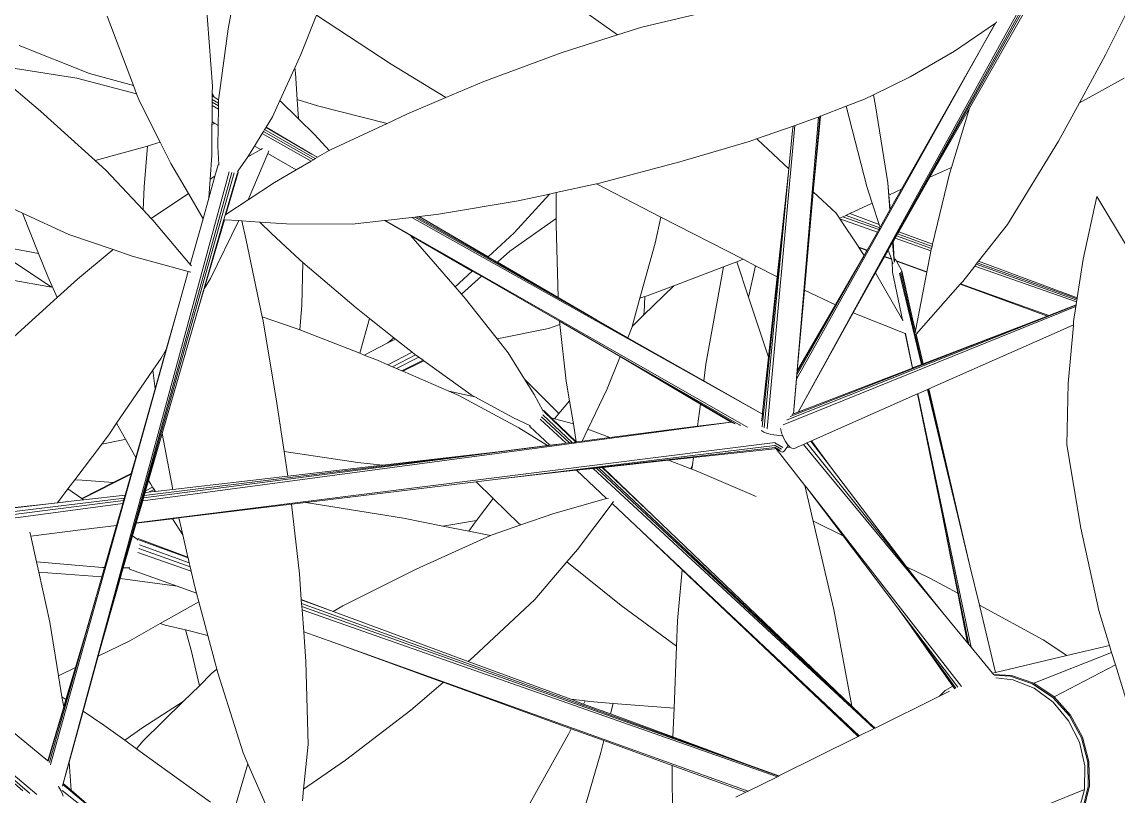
# Model space of a CAD drawing. Header units: millimetres. Extents: x 8 to 218431, y 13 to 56484.
# Drawn here: x 41742.3 to 41910.1, y 12007.1 to 12125.5 of the extents above; entities that cross this region are included whole.
import ezdxf

# ---------------------------------------------------------------- set-up
doc = ezdxf.new("R2010")
doc.units = ezdxf.units.MM
doc.header["$MEASUREMENT"] = 0
doc.layers.add('Edges', color=7, linetype='Continuous', lineweight=18)

# ---------------------------------------------------------------- blocks, each defined once
blk = doc.blocks.new('BAMBOOPLAN')
at = {"layer": 'Edges'}
for p, q in [((4.8488, 4.8292), (5.0776, 6.1604)), ((4.9022, 5.1313), (5.0835, 6.1595)), ((4.9198, 5.2282), (5.0888, 6.159)), ((5.258, 6.0028), (5.23, 5.7868)), ((5.0369, 5.8469), (4.9863, 5.5796)), ((5.23, 5.7868), (5.21, 5.6692)), ((4.9799, 5.7743), (4.8221, 4.8958)), ((4.9794, 5.7737), (4.904, 5.3635)), ((4.9794, 5.7737), (4.9149, 5.6863)), ((4.9799, 5.7743), (4.9794, 5.7737)), ((4.9819, 5.777), (4.9799, 5.7743)), ((4.9819, 5.777), (4.9804, 5.7768)), ((5.2848, 5.7516), (5.21, 5.6692)), ((4.9149, 5.6863), (4.8418, 5.6016)), ((5.21, 5.6692), (5.1941, 5.5751)), ((4.8418, 5.6016), (4.7787, 5.5389)), ((4.3555, 5.5788), (4.2512, 5.5133)), ((4.9863, 5.5796), (4.954, 5.4089)), ((4.9863, 5.5796), (4.9913, 5.4441)), ((5.1941, 5.5751), (5.1478, 5.3662)), ((4.0803, 5.5172), (4.2065, 5.4801)), ((4.7628, 5.5232), (4.7301, 5.4953)), ((4.7787, 5.5389), (4.7628, 5.5232)), ((4.7787, 5.5389), (4.7906, 5.5169)), ((4.7906, 5.5169), (4.8708, 5.3667)), ((4.2512, 5.5133), (4.2065, 5.4801)), ((4.7301, 5.4953), (4.6841, 5.4562)), ((4.8304, 5.3442), (4.7301, 5.4953)), ((4.2065, 5.4801), (4.1045, 5.4041)), ((5.3129, 5.4878), (5.3295, 5.3485)), ((5.3129, 5.4878), (5.4128, 5.4047)), ((4.6782, 5.4513), (4.6378, 5.4192)), ((4.6808, 5.4534), (4.6782, 5.4513)), ((4.6831, 5.4554), (4.6808, 5.4534)), ((4.8404, 4.8221), (4.6808, 5.4534)), ((4.6839, 5.456), (4.6831, 5.4554)), ((4.7273, 5.2777), (4.6831, 5.4554)), ((4.6841, 5.4562), (4.6839, 5.456)), ((4.6929, 5.4191), (4.6839, 5.456)), ((4.6841, 5.4562), (4.6929, 5.4191)), ((4.9913, 5.4441), (4.9763, 5.4292)), ((4.9913, 5.4441), (4.9919, 5.4297)), ((4.9763, 5.4292), (4.954, 5.4089)), ((4.9919, 5.4297), (5.0073, 5.272)), ((4.1045, 5.4041), (3.9631, 5.2881)), ((4.6345, 5.4166), (4.5683, 5.3641)), ((4.6378, 5.4192), (4.6345, 5.4166)), ((4.6345, 5.4166), (4.6368, 5.4069)), ((4.6368, 5.4069), (4.7898, 4.7727)), ((4.6559, 5.3252), (4.6368, 5.4069)), ((4.6378, 5.4192), (4.7965, 4.7725)), ((4.723, 5.2953), (4.6929, 5.4191)), ((4.954, 5.4089), (4.9284, 5.2737)), ((3.3733, 5.3735), (3.397, 5.2145)), ((4.5545, 5.3533), (4.4257, 5.262)), ((4.5683, 5.3641), (4.5545, 5.3533)), ((4.5683, 5.3641), (4.5703, 5.3634)), ((4.5703, 5.3634), (4.6559, 5.3252)), ((4.8708, 5.3667), (4.8946, 5.3126)), ((4.8708, 5.3667), (4.8819, 5.3425)), ((4.8939, 5.3544), (4.8819, 5.3425)), ((4.904, 5.3635), (4.8939, 5.3544)), ((4.904, 5.3635), (4.8949, 5.314)), ((5.1478, 5.3662), (5.1145, 5.2697)), ((5.3295, 5.3485), (5.3447, 5.2648)), ((4.6684, 5.2718), (4.6559, 5.3252)), ((4.8304, 5.3442), (4.8531, 5.3141)), ((4.8819, 5.3425), (4.8949, 5.314)), ((3.5702, 5.3058), (3.5656, 5.2132)), ((3.5702, 5.3058), (3.7589, 5.2577)), ((4.8531, 5.3141), (4.8144, 5.2761)), ((4.8531, 5.3141), (4.8829, 5.2746)), ((4.8946, 5.3126), (4.8867, 5.2695)), ((4.8949, 5.314), (4.8946, 5.3126)), ((3.9631, 5.2881), (3.8963, 5.2278)), ((4.723, 5.2953), (4.7854, 5.2675)), ((4.7273, 5.2777), (4.723, 5.2953)), ((4.775, 5.0854), (4.7273, 5.2777)), ((4.8144, 5.2761), (4.8097, 5.2715)), ((4.8144, 5.2761), (4.8829, 5.2746)), ((3.3272, 5.2658), (3.4053, 5.0843)), ((3.7589, 5.2577), (3.8963, 5.2278)), ((4.4257, 5.262), (4.2749, 5.1603)), ((4.7092, 5.0938), (4.6684, 5.2718)), ((4.785, 4.7734), (4.6684, 5.2718)), ((4.7854, 5.2675), (4.7962, 5.2592)), ((4.8022, 5.2647), (4.7962, 5.2592)), ((4.7962, 5.2592), (4.7975, 5.2582)), ((4.8845, 5.2578), (4.7975, 5.2582)), ((4.7975, 5.2582), (4.8566, 5.2131)), ((4.8078, 5.2697), (4.8022, 5.2647)), ((4.8857, 5.2639), (4.8022, 5.2647)), ((4.8097, 5.2715), (4.8078, 5.2697)), ((4.8865, 5.2686), (4.8078, 5.2697)), ((4.8845, 5.2578), (4.8803, 5.2346)), ((4.8829, 5.2746), (4.8867, 5.2695)), ((4.8857, 5.2639), (4.8845, 5.2578)), ((4.8865, 5.2686), (4.8857, 5.2639)), ((4.8867, 5.2695), (4.8865, 5.2686)), ((4.9253, 5.2576), (4.9237, 5.2488)), ((4.9265, 5.2635), (4.9253, 5.2576)), ((5.0087, 5.2572), (4.9253, 5.2576)), ((4.9273, 5.2681), (4.9265, 5.2635)), ((5.0082, 5.2628), (4.9265, 5.2635)), ((4.9284, 5.2737), (4.9273, 5.2681)), ((5.0078, 5.2669), (4.9273, 5.2681)), ((4.9284, 5.2737), (5.0073, 5.272)), ((5.0073, 5.272), (5.0078, 5.2669)), ((5.0078, 5.2669), (5.0082, 5.2628)), ((5.0082, 5.2628), (5.0087, 5.2572)), ((5.0087, 5.2572), (5.0092, 5.2521)), ((5.0092, 5.2521), (5.015, 5.2112)), ((5.11, 5.2567), (5.0962, 5.2167)), ((5.1118, 5.2618), (5.11, 5.2567)), ((5.3464, 5.2555), (5.11, 5.2567)), ((5.113, 5.2655), (5.1118, 5.2618)), ((5.3457, 5.2597), (5.1118, 5.2618)), ((5.1145, 5.2697), (5.113, 5.2655)), ((5.3452, 5.2622), (5.113, 5.2655)), ((5.1145, 5.2697), (5.3447, 5.2648)), ((5.3447, 5.2648), (5.3452, 5.2622)), ((5.3452, 5.2622), (5.3457, 5.2597)), ((5.3457, 5.2597), (5.3464, 5.2555)), ((5.3464, 5.2555), (5.3476, 5.2492)), ((3.8963, 5.2278), (3.8274, 5.1656)), ((4.8803, 5.2346), (4.8197, 4.9054)), ((5.3482, 5.2456), (4.827, 4.7923)), ((5.3477, 5.2487), (4.8316, 4.8051)), ((4.8356, 4.8146), (5.3233, 5.2286)), ((4.8761, 5.2129), (4.8803, 5.2346)), ((4.9198, 5.2282), (4.9195, 5.2266)), ((4.9234, 5.2473), (4.9198, 5.2282)), ((4.9198, 5.2282), (4.9326, 5.2122)), ((4.9237, 5.2488), (4.9234, 5.2473)), ((4.9234, 5.2473), (4.9404, 5.2087)), ((4.9237, 5.2488), (4.9386, 5.2135)), ((5.2986, 5.2078), (5.3233, 5.2286)), ((5.3233, 5.2286), (5.3476, 5.2492)), ((5.3476, 5.2492), (5.3477, 5.2487)), ((5.3477, 5.2487), (5.3482, 5.2456)), ((5.3482, 5.2456), (5.3542, 5.2128)), ((3.397, 5.2145), (3.4266, 5.065)), ((3.5656, 5.2132), (3.5626, 5.1816)), ((4.8566, 5.2131), (4.8761, 5.2129)), ((4.8566, 5.2131), (4.8571, 5.2127)), ((4.8571, 5.2127), (4.876, 5.2124)), ((4.8571, 5.2127), (4.8737, 5.2)), ((4.8737, 5.2), (4.876, 5.2124)), ((4.876, 5.2124), (4.8761, 5.2129)), ((4.9096, 5.1725), (4.9168, 5.2118)), ((4.9168, 5.2118), (4.9169, 5.2124)), ((4.9168, 5.2118), (4.9331, 5.2115)), ((4.9169, 5.2124), (4.9195, 5.2266)), ((4.9169, 5.2124), (4.9326, 5.2122)), ((4.9326, 5.2122), (4.9331, 5.2115)), ((4.9331, 5.2115), (4.9363, 5.2076)), ((4.9443, 5.1858), (4.9363, 5.2076)), ((4.9363, 5.2076), (4.9376, 5.2059)), ((4.9385, 5.2047), (4.9393, 5.2038)), ((4.9392, 5.2138), (4.9386, 5.2135)), ((4.9386, 5.2135), (4.9392, 5.2121)), ((4.94, 5.214), (4.9392, 5.2138)), ((4.9392, 5.2121), (4.9414, 5.2121)), ((4.9392, 5.2121), (4.9395, 5.2114)), ((4.9395, 5.2114), (4.9406, 5.2114)), ((4.9395, 5.2114), (4.9411, 5.2076)), ((4.9408, 5.2142), (4.94, 5.214)), ((4.9415, 5.2142), (4.9408, 5.2142)), ((4.9419, 5.214), (4.9415, 5.2142)), ((4.944, 5.2121), (4.9419, 5.214)), ((4.9439, 5.2121), (4.944, 5.2121)), ((4.9441, 5.2121), (4.944, 5.2121)), ((4.9441, 5.2121), (5.015, 5.2112)), ((4.9449, 5.2113), (4.9441, 5.2121)), ((4.9448, 5.2113), (4.9449, 5.2113)), ((4.9449, 5.2113), (5.0152, 5.2102)), ((4.9618, 5.196), (4.9449, 5.2113)), ((4.9449, 5.2113), (4.9449, 5.2113)), ((5.015, 5.2112), (5.0152, 5.2102)), ((5.0152, 5.2102), (5.0335, 5.0806)), ((5.093, 5.2089), (5.0374, 5.0744)), ((5.0729, 5.0177), (5.2961, 5.2057)), ((5.0935, 5.2103), (5.093, 5.2089)), ((5.093, 5.2089), (5.2961, 5.2057)), ((5.0962, 5.2167), (5.0935, 5.2103)), ((5.0935, 5.2103), (5.2986, 5.2078)), ((5.2961, 5.2057), (5.2986, 5.2078)), ((5.3328, 5.1844), (5.356, 5.2059)), ((5.3328, 5.1844), (5.3549, 5.2047)), ((5.3542, 5.2128), (5.356, 5.2059)), ((5.3549, 5.2047), (5.356, 5.2058)), ((5.3549, 5.2047), (5.3563, 5.2047)), ((5.356, 5.2059), (5.356, 5.2058)), ((5.356, 5.2058), (5.3563, 5.2047)), ((5.3563, 5.2047), (5.3872, 5.0809)), ((3.5626, 5.1816), (3.5551, 5.1032)), ((3.5626, 5.1816), (3.5678, 5.1707)), ((4.863, 5.1447), (4.8737, 5.2)), ((4.9442, 5.1871), (4.9443, 5.187)), ((4.9443, 5.1858), (4.9988, 5.0946)), ((5.0702, 5.0155), (4.9595, 5.1888)), ((5.0714, 5.0165), (4.9611, 5.1905)), ((4.9626, 5.195), (4.9618, 5.196)), ((4.9626, 5.195), (5.0226, 5.098)), ((4.9627, 5.1937), (5.0226, 5.098)), ((5.1026, 4.9703), (5.3328, 5.1844)), ((3.5678, 5.1707), (3.5904, 5.1174)), ((3.8274, 5.1656), (3.7929, 5.1322)), ((4.2691, 5.1568), (4.192, 5.1099)), ((4.2749, 5.1603), (4.2691, 5.1568)), ((4.2691, 5.1568), (4.4262, 5.1344)), ((4.9022, 5.1313), (4.9096, 5.1725)), ((4.9096, 5.1725), (4.9988, 5.0946)), ((3.1374, 5.1543), (3.2416, 5.0297)), ((3.6368, 5.1193), (3.7929, 5.1322)), ((3.7929, 5.1322), (3.6947, 5.0372)), ((4.4262, 5.1344), (4.4328, 5.0763)), ((4.4262, 5.1344), (4.6263, 5.1057)), ((4.8183, 4.9111), (4.863, 5.1447)), ((4.8498, 5.0774), (4.863, 5.1447)), ((3.5904, 5.1174), (3.6368, 5.1193)), ((3.5904, 5.1174), (3.607, 5.0783)), ((4.192, 5.1099), (4.1791, 5.1021)), ((4.192, 5.1099), (4.2104, 5.0566)), ((4.8919, 5.0732), (4.9022, 5.1313)), ((3.4053, 5.0843), (3.4098, 5.0708)), ((3.5551, 5.1032), (3.5514, 5.064)), ((3.5551, 5.1032), (3.607, 5.0783)), ((4.1791, 5.1021), (4.1195, 5.0658)), ((4.1791, 5.1021), (4.1342, 4.997)), ((4.6147, 5.096), (4.591, 5.0762)), ((4.6263, 5.1057), (4.6147, 5.096)), ((4.6147, 5.096), (4.6642, 5.0315)), ((4.6263, 5.1057), (4.6566, 5.1013)), ((4.6642, 5.0315), (4.6566, 5.1013)), ((4.6566, 5.1013), (4.7092, 5.0938)), ((4.7486, 4.9214), (4.7092, 5.0938)), ((4.775, 5.0854), (4.8498, 5.0774)), ((4.8176, 4.9139), (4.775, 5.0854)), ((4.9988, 5.0946), (5.0006, 5.0931)), ((5.0226, 5.098), (5.0335, 5.0806)), ((3.4098, 5.0708), (3.4155, 5.0645)), ((3.4098, 5.0708), (3.4116, 5.0653)), ((3.4116, 5.0653), (3.4155, 5.0645)), ((3.4116, 5.0653), (3.412, 5.0642)), ((3.412, 5.0642), (3.4166, 5.0633)), ((3.412, 5.0642), (3.4145, 5.0567)), ((3.4155, 5.0645), (3.4166, 5.0633)), ((3.4166, 5.0633), (3.4279, 5.061)), ((3.4266, 5.065), (3.4279, 5.061)), ((3.4279, 5.061), (3.4303, 5.0537)), ((3.5514, 5.064), (3.5457, 5.0383)), ((3.607, 5.0783), (3.6517, 5.0569)), ((4.1195, 5.0658), (3.96, 4.9789)), ((4.4328, 5.0763), (4.4406, 4.9515)), ((4.591, 5.0762), (4.5016, 5.0015)), ((4.591, 5.0762), (4.6242, 4.8621)), ((4.8176, 4.9139), (4.8498, 5.0774)), ((4.8489, 4.8293), (4.8919, 5.0732)), ((4.8919, 5.0732), (5.0145, 5.0681)), ((5.0145, 5.0681), (5.0538, 5.0017)), ((5.0145, 5.0681), (5.0147, 5.0681)), ((5.0147, 5.0681), (5.0542, 5.002)), ((5.0147, 5.0681), (5.0157, 5.0681)), ((5.0335, 5.0806), (5.0356, 5.0774)), ((5.0374, 5.0744), (5.0373, 5.0741)), ((5.0374, 5.0744), (5.0729, 5.0177)), ((5.3872, 5.0809), (5.4281, 4.9534)), ((3.4303, 5.0537), (3.4145, 5.0567)), ((3.4145, 5.0567), (3.4164, 5.0511)), ((3.4322, 5.0481), (3.4164, 5.0511)), ((3.4164, 5.0511), (3.4185, 5.0446)), ((3.4343, 5.0417), (3.4185, 5.0446)), ((3.4185, 5.0446), (3.4298, 5.0109)), ((3.4303, 5.0537), (3.4322, 5.0481)), ((3.4322, 5.0481), (3.4343, 5.0417)), ((3.4343, 5.0417), (3.4453, 5.008)), ((3.5456, 5.0378), (3.5443, 5.032)), ((3.5457, 5.0383), (3.5456, 5.0378)), ((3.5456, 5.0378), (3.6594, 5.0153)), ((3.5457, 5.0383), (3.6594, 5.0153)), ((3.6517, 5.0569), (3.6928, 5.0351)), ((3.6947, 5.0372), (3.6928, 5.0351)), ((4.2104, 5.0566), (4.1376, 4.956)), ((4.2104, 5.0566), (4.2147, 5.0439)), ((4.2147, 5.0439), (4.2712, 4.8946)), ((2.9764, 5.0305), (3.142, 5.0227)), ((3.1195, 5.0043), (3.2539, 5.0149)), ((3.142, 5.0227), (3.2416, 5.0297)), ((3.2416, 5.0297), (3.2539, 5.0149)), ((3.2539, 5.0149), (3.2649, 5.0018)), ((3.5422, 5.0222), (3.5353, 4.9911)), ((3.5433, 5.0276), (3.5422, 5.0222)), ((3.6629, 5.0004), (3.5422, 5.0222)), ((3.5443, 5.032), (3.5433, 5.0276)), ((3.6667, 5.0048), (3.5433, 5.0276)), ((3.6696, 5.0082), (3.5443, 5.032)), ((3.6594, 5.0153), (3.6734, 5.0126)), ((3.6734, 5.0126), (3.6696, 5.0082)), ((3.6928, 5.0351), (3.6734, 5.0126)), ((4.6642, 5.0315), (4.7486, 4.9214)), ((5.0542, 5.002), (5.0702, 5.0155)), ((5.0702, 5.0155), (5.0714, 5.0165)), ((5.0714, 5.0165), (5.0729, 5.0177)), ((2.9178, 4.9682), (3.1195, 5.0043)), ((3.2649, 5.0018), (3.3371, 4.9319)), ((3.4298, 5.0109), (3.4316, 5.0054)), ((3.4298, 5.0109), (3.4369, 5.0095)), ((3.4316, 5.0054), (3.4369, 5.0095)), ((3.4316, 5.0054), (3.453, 4.9414)), ((3.4369, 5.0095), (3.4442, 5.0082)), ((3.4442, 5.0082), (3.4462, 5.0052)), ((3.4442, 5.0082), (3.4453, 5.008)), ((3.4453, 5.008), (3.4462, 5.0052)), ((3.4462, 5.0052), (3.4597, 4.9641)), ((3.5353, 4.9911), (3.5293, 4.9638)), ((3.5293, 4.9638), (3.5503, 4.9883)), ((3.5353, 4.9911), (3.5503, 4.9883)), ((3.5503, 4.9883), (3.5532, 4.9917)), ((3.5678, 4.985), (3.5683, 4.9915)), ((3.6629, 5.0004), (3.6381, 4.9717)), ((3.6667, 5.0048), (3.6629, 5.0004)), ((3.6696, 5.0082), (3.6667, 5.0048)), ((4.1342, 4.997), (4.097, 4.929)), ((4.5016, 5.0015), (4.4538, 4.9616)), ((4.4603, 4.9188), (4.5016, 5.0015)), ((4.8765, 4.8524), (5.0538, 5.0017)), ((5.0538, 5.0017), (5.0542, 5.002)), ((2.9178, 4.9682), (3.0675, 4.9105)), ((3.4597, 4.9641), (3.4743, 4.9272)), ((3.5605, 4.8755), (3.5678, 4.985)), ((3.5678, 4.985), (3.6381, 4.9717)), ((3.6381, 4.9717), (3.6021, 4.93)), ((3.96, 4.9789), (3.9261, 4.9627)), ((5.0837, 4.9527), (5.1004, 4.9683)), ((5.1004, 4.9683), (5.1014, 4.9692)), ((5.314, 4.6341), (5.1004, 4.9683)), ((5.1014, 4.9692), (5.1026, 4.9703)), ((5.2501, 4.7348), (5.1014, 4.9692)), ((5.1026, 4.9703), (5.2501, 4.7348)), ((3.453, 4.9414), (3.4667, 4.8909)), ((3.5292, 4.9636), (3.5187, 4.9271)), ((3.5293, 4.9638), (3.5292, 4.9636)), ((3.9112, 4.9556), (3.8583, 4.9304)), ((3.9171, 4.9584), (3.9112, 4.9556)), ((4.7765, 4.7992), (3.9112, 4.9556)), ((3.9213, 4.9604), (3.9171, 4.9584)), ((4.4729, 4.8556), (3.9171, 4.9584)), ((3.9261, 4.9627), (3.9213, 4.9604)), ((4.366, 4.8759), (3.9213, 4.9604)), ((3.9261, 4.9627), (4.097, 4.929)), ((4.1376, 4.956), (4.12, 4.9245)), ((4.4494, 4.9582), (4.4406, 4.9515)), ((4.4406, 4.9515), (4.4447, 4.8874)), ((4.4538, 4.9616), (4.4494, 4.9582)), ((4.4494, 4.9582), (4.459, 4.9257)), ((4.8969, 4.7791), (5.083, 4.9522)), ((5.083, 4.9522), (5.0837, 4.9527)), ((5.083, 4.9522), (5.2154, 4.7282)), ((5.0837, 4.9527), (5.3743, 4.4668)), ((5.4281, 4.9534), (5.5162, 4.7913)), ((3.3138, 4.9146), (3.3215, 4.9198)), ((3.3215, 4.9198), (3.3371, 4.9319)), ((3.3371, 4.9319), (3.3747, 4.8954)), ((3.4743, 4.9272), (3.4731, 4.9259)), ((3.4731, 4.9259), (3.4747, 4.9002)), ((3.4743, 4.9272), (3.475, 4.9256)), ((3.594, 3.5374), (3.5011, 4.9195)), ((3.5735, 3.8633), (3.5069, 4.9199)), ((3.5678, 3.9614), (3.5121, 4.9207)), ((3.5187, 4.9271), (3.5181, 4.9253)), ((3.5199, 4.926), (3.5187, 4.9271)), ((3.519, 4.9231), (3.5239, 4.8275)), ((3.5203, 4.9245), (3.5199, 4.926)), ((3.5203, 4.9245), (3.5247, 4.8287)), ((3.6021, 4.93), (3.5605, 4.8755)), ((3.8571, 4.9298), (3.7928, 4.8991)), ((3.8583, 4.9304), (3.8571, 4.9298)), ((3.8571, 4.9298), (3.921, 4.9175)), ((3.8583, 4.9304), (4.7534, 4.7622)), ((3.921, 4.9175), (3.9361, 4.9095)), ((3.921, 4.9175), (4.0745, 4.888)), ((4.097, 4.929), (4.12, 4.9245)), ((4.12, 4.9245), (4.2712, 4.8946)), ((4.4447, 4.8874), (4.4603, 4.9188)), ((4.459, 4.9257), (4.4603, 4.9188)), ((4.7755, 4.804), (4.7486, 4.9214)), ((3.0675, 4.9105), (3.2159, 4.8476)), ((3.2159, 4.8476), (3.3138, 4.9146)), ((3.3138, 4.9146), (3.3357, 4.8275)), ((3.3747, 4.8954), (3.4321, 4.8456)), ((3.4667, 4.8909), (3.4747, 4.9002)), ((3.4747, 4.9002), (3.4776, 4.8509)), ((3.7928, 4.8991), (3.6568, 4.8531)), ((3.9361, 4.9095), (4.0501, 4.8433)), ((4.2712, 4.8946), (4.366, 4.8759)), ((4.8183, 4.9111), (4.8176, 4.9139)), ((4.8197, 4.9054), (4.8183, 4.9111)), ((4.8221, 4.8958), (4.8197, 4.9054)), ((4.8404, 4.8221), (4.8221, 4.8958)), ((3.4667, 4.8909), (3.4776, 4.8509)), ((3.5605, 4.8755), (3.5247, 4.8287)), ((4.0745, 4.888), (4.0501, 4.8433)), ((4.0972, 4.8837), (4.0687, 4.8326)), ((4.0745, 4.888), (4.0972, 4.8837)), ((4.0972, 4.8837), (4.291, 4.8465)), ((4.4434, 4.8612), (4.366, 4.8759)), ((4.4447, 4.8865), (4.4434, 4.8612)), ((4.4447, 4.8874), (4.4447, 4.8865)), ((3.2159, 4.8476), (3.2449, 4.8353)), ((3.3732, 4.7678), (3.4321, 4.8456)), ((3.4321, 4.8456), (3.4805, 4.8036)), ((3.4776, 4.8509), (3.4805, 4.8036)), ((3.6568, 4.8531), (3.6, 4.8376)), ((4.291, 4.8465), (4.2941, 4.8399)), ((4.291, 4.8465), (4.3617, 4.8329)), ((4.4729, 4.8556), (4.4434, 4.8612)), ((4.6314, 4.8263), (4.4729, 4.8556)), ((4.6242, 4.8621), (4.6314, 4.8263)), ((4.8391, 4.8209), (4.8765, 4.8524)), ((4.8489, 4.8293), (4.8765, 4.8524)), ((3.2449, 4.8353), (3.3502, 4.7799)), ((3.3357, 4.8275), (3.3502, 4.7799)), ((3.5247, 4.8287), (3.5239, 4.8275)), ((3.5239, 4.8275), (3.5244, 4.817)), ((3.556, 4.8256), (3.5253, 4.8172)), ((3.5384, 4.6859), (3.556, 4.8256)), ((3.5621, 4.8272), (3.556, 4.8256)), ((3.6, 4.8376), (3.5621, 4.8272)), ((3.5621, 4.8272), (3.5848, 4.7902)), ((3.6, 4.8376), (3.6323, 4.8221)), ((3.6323, 4.8221), (3.709, 4.7885)), ((4.0501, 4.8433), (4.0687, 4.8326)), ((4.0687, 4.8326), (4.0764, 4.8281)), ((4.0764, 4.8281), (4.1742, 4.7656)), ((4.2729, 4.8239), (4.1742, 4.7656)), ((4.2941, 4.8399), (4.2729, 4.8239)), ((4.2941, 4.8399), (4.3474, 4.7275)), ((4.4412, 4.817), (4.3617, 4.8329)), ((4.3617, 4.8329), (4.7354, 4.7611)), ((4.7765, 4.7995), (4.6314, 4.8263)), ((4.8385, 4.8204), (4.8391, 4.8209)), ((4.8404, 4.8221), (4.8488, 4.8292)), ((4.8404, 4.8221), (4.8404, 4.8221)), ((4.8488, 4.8292), (4.8489, 4.8293)), ((3.4805, 4.8036), (3.4866, 4.7004)), ((3.5253, 4.8172), (3.5244, 4.817)), ((3.5244, 4.817), (3.5354, 4.6007)), ((3.5253, 4.8172), (3.5326, 4.6602)), ((4.4412, 4.817), (4.4373, 4.7409)), ((4.4635, 4.8126), (4.4412, 4.817)), ((4.6416, 4.7762), (4.4635, 4.8126)), ((4.7257, 4.7603), (4.4635, 4.8126)), ((4.7765, 4.7995), (4.7755, 4.804)), ((4.7765, 4.7992), (4.7765, 4.7995)), ((4.7777, 4.7941), (4.7765, 4.7992)), ((4.8316, 4.8051), (4.8315, 4.805)), ((4.8355, 4.8146), (4.8356, 4.8146)), ((3.3502, 4.7799), (3.3732, 4.7678)), ((3.5848, 4.7902), (3.6725, 4.6436)), ((3.709, 4.7885), (3.7183, 4.7848)), ((3.7183, 4.7848), (3.7463, 4.6958)), ((3.7183, 4.7848), (3.8606, 4.7288)), ((4.6416, 4.7762), (4.6513, 4.7281)), ((4.7172, 4.7608), (4.6416, 4.7762)), ((4.7778, 4.7935), (4.7777, 4.7941)), ((4.7779, 4.7932), (4.7778, 4.7935)), ((4.7786, 4.7901), (4.7779, 4.7932)), ((4.78, 4.7841), (4.7786, 4.7901)), ((4.824, 4.7826), (4.8255, 4.7802)), ((4.8255, 4.7802), (4.8309, 4.7729)), ((4.8309, 4.7729), (4.8343, 4.7691)), ((4.8888, 4.7715), (4.8962, 4.7784)), ((4.8962, 4.7784), (4.8969, 4.7791)), ((4.8962, 4.7784), (4.9547, 4.7394)), ((4.8969, 4.7791), (4.9547, 4.7394)), ((5.5162, 4.7913), (5.6123, 4.6338)), ((3.3732, 4.7678), (3.3779, 4.7653)), ((3.3779, 4.7653), (3.4866, 4.7004)), ((4.7178, 4.7606), (3.5568, 4.1782)), ((3.5593, 4.1279), (4.8228, 4.7499)), ((4.1742, 4.7656), (4.207, 4.7446)), ((4.7172, 4.7608), (4.6513, 4.7281)), ((4.7178, 4.7606), (4.7172, 4.7608)), ((4.7206, 4.7601), (4.7178, 4.7606)), ((4.7273, 4.76), (4.7257, 4.7603)), ((4.7354, 4.7611), (4.7366, 4.7609)), ((4.7366, 4.7609), (4.7391, 4.7604)), ((4.7534, 4.7622), (4.7546, 4.762)), ((4.7855, 4.7649), (4.7872, 4.7642)), ((4.7872, 4.7642), (4.792, 4.7634)), ((4.792, 4.7634), (4.7987, 4.7633)), ((4.7987, 4.7633), (4.8066, 4.7638)), ((4.8066, 4.7638), (4.8152, 4.7648)), ((4.8152, 4.7648), (4.8212, 4.7659)), ((4.8212, 4.7659), (4.8241, 4.7665)), ((4.8225, 4.7492), (4.8227, 4.7492)), ((4.8227, 4.7492), (4.8426, 4.7454)), ((4.8228, 4.7499), (4.8232, 4.7501)), ((4.8241, 4.7665), (4.8325, 4.7685)), ((4.8325, 4.7685), (4.8343, 4.7691)), ((4.8343, 4.7691), (4.8371, 4.7659)), ((4.8371, 4.7659), (4.8437, 4.7597)), ((4.8437, 4.7597), (4.8503, 4.7547)), ((4.8496, 4.7441), (4.8506, 4.7481)), ((4.8503, 4.7547), (4.8518, 4.7539)), ((4.8506, 4.7481), (4.857, 4.7512)), ((4.8506, 4.7481), (4.8507, 4.7483)), ((4.8507, 4.7483), (4.8511, 4.7498)), ((4.8521, 4.7489), (4.8507, 4.7483)), ((4.8511, 4.7498), (4.8514, 4.7514)), ((4.8514, 4.7514), (4.8518, 4.7539)), ((4.8525, 4.7519), (4.8514, 4.7514)), ((4.8518, 4.7539), (4.8563, 4.7514)), ((4.8563, 4.7514), (4.857, 4.7512)), ((4.857, 4.7512), (4.8615, 4.7498)), ((4.8615, 4.7498), (4.8654, 4.7501)), ((4.8697, 4.7538), (4.8654, 4.7501)), ((4.8697, 4.7538), (4.8721, 4.756)), ((4.8721, 4.756), (4.883, 4.7662)), ((4.883, 4.7662), (4.8888, 4.7715)), ((5.2912, 4.5174), (4.883, 4.7662)), ((5.2319, 4.5548), (4.8888, 4.7715)), ((3.8606, 4.7288), (3.8958, 4.7165)), ((4.207, 4.7446), (4.2596, 4.702)), ((4.2864, 4.4814), (4.8247, 4.7436)), ((4.3474, 4.7275), (4.3681, 4.6894)), ((4.8267, 4.7396), (4.4071, 4.5391)), ((4.4373, 4.7409), (4.4265, 4.6438)), ((4.6513, 4.7281), (4.4779, 4.6421)), ((4.8259, 4.7366), (4.6649, 4.6607)), ((4.8246, 4.744), (4.8251, 4.7439)), ((4.8247, 4.7436), (4.8251, 4.7438)), ((4.8251, 4.7439), (4.8251, 4.7438)), ((4.8251, 4.7438), (4.841, 4.7408)), ((4.8259, 4.7403), (4.8257, 4.7404)), ((4.8393, 4.7377), (4.8259, 4.7403)), ((4.8288, 4.7379), (4.8259, 4.7366)), ((4.8269, 4.7397), (4.8267, 4.7396)), ((4.8284, 4.738), (4.827, 4.7383)), ((4.8284, 4.738), (4.8288, 4.7379)), ((4.8288, 4.7379), (4.8288, 4.7379)), ((4.8301, 4.7376), (4.8288, 4.7379)), ((4.8377, 4.7361), (4.8288, 4.7379)), ((4.8364, 4.7363), (4.8301, 4.7376)), ((4.8301, 4.7376), (4.9151, 4.6824)), ((4.8364, 4.7363), (4.8433, 4.735)), ((4.8433, 4.735), (4.8447, 4.7348)), ((4.8447, 4.7348), (4.8463, 4.7363)), ((4.8463, 4.7363), (4.848, 4.7395)), ((4.848, 4.7395), (4.8496, 4.7441)), ((4.9547, 4.7394), (5.1836, 4.587)), ((5.2154, 4.7282), (5.3675, 4.4709)), ((5.2692, 4.6361), (5.2154, 4.7282)), ((5.314, 4.6341), (5.2501, 4.7348)), ((3.4866, 4.7004), (3.4903, 4.6982)), ((3.8958, 4.7165), (3.9004, 4.6377)), ((3.8958, 4.7165), (3.9602, 4.694)), ((4.2596, 4.702), (4.3515, 4.6573)), ((4.2596, 4.702), (4.2904, 4.677)), ((3.0728, 4.6899), (3.1029, 4.6868)), ((3.1029, 4.6868), (3.1654, 4.6146)), ((3.1029, 4.6868), (3.214, 4.6756)), ((3.214, 4.6756), (3.3167, 4.6761)), ((3.2642, 4.5897), (3.3167, 4.6761)), ((3.3167, 4.6761), (3.3606, 4.6763)), ((3.3606, 4.6763), (3.4876, 4.6844)), ((3.4876, 4.6844), (3.4934, 4.6847)), ((3.4876, 4.6844), (3.4928, 4.5979)), ((3.5326, 4.6602), (3.5384, 4.6859)), ((3.7463, 4.6958), (3.7595, 4.6435)), ((3.9511, 4.6793), (3.9106, 4.6372)), ((3.9602, 4.694), (3.9511, 4.6793)), ((3.964, 4.6927), (3.9511, 4.6793)), ((3.9602, 4.694), (3.964, 4.6927)), ((3.964, 4.6927), (4.0081, 4.6772)), ((3.9671, 4.634), (4.0081, 4.6772)), ((4.0081, 4.6772), (4.014, 4.6752)), ((4.2904, 4.677), (4.3197, 4.6502)), ((4.3551, 4.6552), (4.3681, 4.6894)), ((4.3681, 4.6894), (4.3925, 4.6444)), ((4.9151, 4.6824), (4.9581, 4.6143)), ((4.9151, 4.6824), (4.921, 4.6786)), ((4.921, 4.6786), (5.03, 4.6057)), ((4.921, 4.6786), (5.3823, 4.3791)), ((3.5326, 4.6602), (3.5354, 4.6007)), ((3.9779, 4.6332), (4.0172, 4.6742)), ((3.9874, 4.6325), (4.0254, 4.6718)), ((4.0364, 4.6685), (4, 4.6315)), ((4.0382, 4.668), (4.002, 4.6314)), ((4.014, 4.6752), (4.0172, 4.6742)), ((4.0172, 4.6742), (4.0254, 4.6718)), ((4.0254, 4.6718), (4.0364, 4.6685)), ((4.0364, 4.6685), (4.0382, 4.668)), ((4.0382, 4.668), (4.1608, 4.6316)), ((4.35, 4.6417), (4.3551, 4.6552)), ((4.3515, 4.6573), (4.3551, 4.6552)), ((4.6649, 4.6607), (4.6155, 4.6374)), ((4.6649, 4.6607), (4.6682, 4.6447)), ((3.6725, 4.6436), (3.7512, 4.6439)), ((3.6725, 4.6436), (3.6755, 4.6387)), ((3.6755, 4.6387), (3.76, 4.4837)), ((3.7512, 4.6439), (3.7595, 4.6435)), ((3.7595, 4.6435), (3.9004, 4.6377)), ((3.9004, 4.6377), (3.9106, 4.6372)), ((3.9106, 4.6372), (3.9419, 4.6359)), ((3.9419, 4.6359), (3.9671, 4.634)), ((3.9671, 4.634), (3.9779, 4.6332)), ((3.9779, 4.6332), (3.9874, 4.6325)), ((3.9874, 4.6325), (4, 4.6315)), ((4, 4.6315), (4.002, 4.6314)), ((4.002, 4.6314), (4.1117, 4.6231)), ((4.1697, 4.6301), (4.1117, 4.6231)), ((4.1608, 4.6316), (4.1697, 4.6301)), ((4.1697, 4.6301), (4.2646, 4.614)), ((4.3212, 4.6508), (4.3197, 4.6502)), ((4.3197, 4.6502), (4.3212, 4.6488)), ((4.3915, 4.5992), (4.3203, 4.6306)), ((4.3227, 4.6504), (4.3212, 4.6508)), ((4.3979, 4.6024), (4.322, 4.6361)), ((4.3227, 4.6504), (4.3424, 4.6413)), ((4.4033, 4.6051), (4.3232, 4.6412)), ((4.3235, 4.6486), (4.4105, 4.6086)), ((4.35, 4.6417), (4.3424, 4.6413)), ((4.3424, 4.6413), (4.4115, 4.6092)), ((4.3925, 4.6444), (4.35, 4.6417)), ((4.3925, 4.6444), (4.4115, 4.6092)), ((4.4265, 4.6438), (4.4233, 4.615)), ((4.4779, 4.6421), (4.4233, 4.615)), ((4.4779, 4.6421), (4.4265, 4.6438)), ((4.6155, 4.6374), (4.4842, 4.5755)), ((4.6678, 4.6356), (4.6155, 4.6374)), ((4.6678, 4.6356), (4.6682, 4.6447)), ((4.67, 4.6355), (4.6678, 4.6356)), ((4.6682, 4.6447), (4.67, 4.6355)), ((4.684, 4.6351), (4.67, 4.6355)), ((4.8221, 4.6246), (4.684, 4.6351)), ((5.3645, 4.4728), (5.2692, 4.6361)), ((5.3082, 4.5687), (5.2692, 4.6361)), ((5.3615, 4.5597), (5.314, 4.6341)), ((5.6123, 4.6338), (5.6595, 4.569)), ((3.0954, 4.6049), (3.1654, 4.6146)), ((3.1654, 4.6146), (3.2004, 4.5741)), ((4.1117, 4.6231), (4.1355, 4.6213)), ((4.1355, 4.6213), (4.2829, 4.5971)), ((4.2646, 4.614), (4.3035, 4.6099)), ((4.3035, 4.6099), (4.3043, 4.6082)), ((4.3035, 4.6099), (4.3053, 4.6097)), ((4.3043, 4.6082), (4.3594, 4.5834)), ((4.4033, 4.6051), (4.3979, 4.6024)), ((4.4105, 4.6086), (4.4033, 4.6051)), ((4.4116, 4.6092), (4.4105, 4.6086)), ((4.4115, 4.6092), (4.4116, 4.6092)), ((4.4233, 4.615), (4.4116, 4.6092)), ((4.9632, 4.6139), (4.9581, 4.6143)), ((4.9581, 4.6143), (5.0636, 4.4469)), ((5.03, 4.6057), (4.9632, 4.6139)), ((5.03, 4.6057), (5.1917, 4.4975)), ((3.216, 4.5545), (3.1054, 4.5837)), ((3.2352, 4.537), (3.2642, 4.5897)), ((3.4928, 4.5979), (3.5545, 3.5672)), ((3.4928, 4.5979), (3.4978, 4.5075)), ((3.5354, 4.6007), (3.549, 4.3312)), ((4.3827, 4.5949), (3.5564, 4.1849)), ((4.3548, 4.5812), (4.2569, 4.5332)), ((4.2829, 4.5971), (4.3548, 4.5812)), ((4.3594, 4.5834), (4.3548, 4.5812)), ((4.3827, 4.5949), (4.3594, 4.5834)), ((4.3915, 4.5992), (4.3827, 4.5949)), ((4.3979, 4.6024), (4.3915, 4.5992)), ((5.2414, 4.58), (5.1836, 4.587)), ((5.1836, 4.587), (5.2319, 4.5548)), ((3.2004, 4.5741), (3.2352, 4.537)), ((4.4655, 4.5667), (4.432, 4.5509)), ((4.4716, 4.5696), (4.4655, 4.5667)), ((5.2318, 4.2295), (4.4655, 4.5667)), ((4.4768, 4.572), (4.4716, 4.5696)), ((5.2331, 4.2308), (4.4716, 4.5696)), ((4.4835, 4.5751), (4.4768, 4.572)), ((5.2166, 4.2387), (4.4768, 4.572)), ((4.4842, 4.5755), (4.4835, 4.5751)), ((4.4835, 4.5751), (4.6229, 4.5112)), ((4.4842, 4.5755), (4.6229, 4.5112)), ((5.3082, 4.5687), (5.2414, 4.58)), ((5.3633, 4.4735), (5.3082, 4.5687)), ((5.5179, 4.5334), (5.3615, 4.5597)), ((5.4429, 4.4324), (5.3615, 4.5597)), ((5.6686, 4.5565), (5.5297, 4.437)), ((5.5783, 4.5178), (5.6595, 4.569)), ((5.6595, 4.569), (5.6686, 4.5565)), ((5.6686, 4.5565), (5.6855, 4.5332)), ((3.216, 4.5545), (3.1256, 4.5406)), ((3.1736, 4.4249), (3.2352, 4.537)), ((4.2569, 4.5332), (3.5562, 4.1901)), ((4.0276, 4.4231), (4.2569, 4.5332)), ((4.4071, 4.5391), (4.2864, 4.4814)), ((4.432, 4.5509), (4.4071, 4.5391)), ((4.432, 4.5509), (4.5145, 4.5139)), ((5.2912, 4.5174), (5.2319, 4.5548)), ((5.5783, 4.5178), (5.5179, 4.5334)), ((5.6855, 4.5332), (5.5812, 4.4234)), ((5.6855, 4.5332), (5.7408, 4.4573)), ((4.4159, 4.4456), (4.5145, 4.5139)), ((4.5145, 4.5139), (4.5178, 4.5162)), ((4.5294, 4.5072), (4.5312, 4.5127)), ((4.6229, 4.5112), (4.7114, 4.4706)), ((5.3633, 4.4735), (5.2912, 4.5174)), ((5.4429, 4.4324), (5.5783, 4.5178)), ((3.4846, 4.4556), (3.4929, 4.4861)), ((3.4929, 4.4861), (3.4978, 4.5075)), ((3.4978, 4.5075), (3.5028, 4.4186)), ((4.4906, 4.3879), (4.5294, 4.5072)), ((4.5294, 4.5072), (4.61, 4.4711)), ((5.1917, 4.4975), (5.3753, 4.3747)), ((5.2242, 4.4748), (5.1917, 4.4975)), ((3.76, 4.4837), (3.8139, 4.3808)), ((4.233, 4.4555), (4.2864, 4.4814)), ((4.61, 4.4711), (5.2064, 4.2036)), ((4.61, 4.4711), (4.7214, 4.4206)), ((4.7114, 4.4706), (5.1699, 4.2601)), ((5.3719, 4.3713), (5.2242, 4.4748)), ((5.3644, 4.3734), (5.2242, 4.4748)), ((5.3645, 4.4728), (5.3633, 4.4735)), ((5.3675, 4.4709), (5.3645, 4.4728)), ((5.3743, 4.4668), (5.3675, 4.4709)), ((5.4368, 4.4287), (5.3743, 4.4668)), ((3.4475, 4.3196), (3.4846, 4.4556)), ((3.4846, 4.4556), (3.5028, 4.4186)), ((3.8955, 4.2911), (4.233, 4.4555)), ((4.2801, 4.4333), (4.233, 4.4555)), ((4.3556, 4.3982), (4.4159, 4.4456)), ((5.0636, 4.4469), (5.1699, 4.2601)), ((5.4778, 4.4371), (5.44, 4.4267)), ((5.5297, 4.437), (5.4778, 4.4371)), ((5.5812, 4.4234), (5.5297, 4.437)), ((3.5028, 4.4186), (3.5115, 4.2627)), ((3.8393, 4.3326), (4.0276, 4.4231)), ((3.9745, 4.4105), (4.0276, 4.4231)), ((4.261, 4.3755), (4.2801, 4.4333)), ((4.3519, 4.3995), (4.2801, 4.4333)), ((4.7214, 4.4206), (4.7485, 4.3122)), ((4.7214, 4.4206), (5.2026, 4.2025)), ((5.4368, 4.4287), (5.4429, 4.4324)), ((5.44, 4.4267), (5.4368, 4.4287)), ((5.4415, 4.4258), (5.44, 4.4267)), ((5.4758, 4.4351), (5.4416, 4.4257)), ((5.4839, 4.4292), (5.4471, 4.4208)), ((5.5277, 4.435), (5.4758, 4.4351)), ((5.534, 4.4269), (5.4839, 4.4292)), ((5.5792, 4.4214), (5.5277, 4.435)), ((5.5832, 4.4117), (5.534, 4.4269)), ((5.6267, 4.3952), (5.5792, 4.4214)), ((5.6287, 4.3972), (5.5812, 4.4234)), ((3.8139, 4.3808), (3.9745, 4.4105)), ((4.3039, 4.3576), (4.3556, 4.3982)), ((4.3556, 4.3982), (4.3519, 4.3995)), ((5.6283, 4.3846), (5.5832, 4.4117)), ((5.6671, 4.3582), (5.6267, 4.3952)), ((5.6691, 4.3602), (5.6287, 4.3972)), ((3.8139, 4.3808), (3.8393, 4.3326)), ((4.1956, 4.3403), (4.261, 4.3755)), ((4.253, 4.3481), (4.2587, 4.3686)), ((4.2587, 4.3686), (4.261, 4.3755)), ((4.4776, 4.3546), (4.4906, 4.3879)), ((5.3644, 4.3734), (5.3513, 4.3588)), ((5.3697, 4.3696), (5.3644, 4.3734)), ((5.37, 4.3694), (5.3697, 4.3696)), ((5.3823, 4.3791), (5.3824, 4.379)), ((5.6661, 4.3476), (5.6283, 4.3846)), ((4.171, 4.2317), (4.3006, 4.3545)), ((4.253, 4.3481), (4.1956, 4.3403)), ((4.3006, 4.3545), (4.253, 4.3481)), ((4.3006, 4.3545), (4.3039, 4.3576)), ((4.4381, 4.254), (4.4776, 4.3546)), ((4.6207, 4.3035), (4.4776, 4.3546)), ((5.3438, 4.3432), (5.2334, 4.2311)), ((5.3609, 4.3606), (5.3438, 4.3432)), ((5.3513, 4.3588), (5.3438, 4.3432)), ((5.694, 4.303), (5.6661, 4.3476)), ((5.6974, 4.3129), (5.6671, 4.3582)), ((5.6994, 4.315), (5.6691, 4.3602)), ((3.4401, 4.2926), (3.4475, 4.3196)), ((3.4475, 4.3196), (3.4775, 4.2929)), ((3.549, 4.3312), (3.611, 4.223)), ((3.549, 4.3312), (3.5544, 4.2244)), ((3.611, 4.223), (3.8393, 4.3326)), ((4.1086, 4.3286), (3.8955, 4.2911)), ((4.1956, 4.3403), (4.1086, 4.3286)), ((3.4315, 4.2661), (3.4401, 4.2926)), ((3.4775, 4.2929), (3.4727, 4.2899)), ((3.4775, 4.2929), (3.5115, 4.2627)), ((4.7645, 4.2587), (4.6207, 4.3035)), ((4.7485, 4.3122), (4.7645, 4.2587)), ((5.7103, 4.254), (5.694, 4.303)), ((5.7157, 4.2625), (5.6974, 4.3129)), ((5.7178, 4.2645), (5.6994, 4.315)), ((3.4727, 4.2899), (3.4315, 4.2661)), ((3.644, 4.1686), (3.8668, 4.2771)), ((3.8668, 4.2771), (3.8955, 4.2911)), ((3.8668, 4.2771), (3.9328, 4.139)), ((3.4012, 4.1728), (3.4315, 4.2661)), ((3.5115, 4.2627), (3.5135, 4.2265)), ((4.3524, 4.0916), (4.4381, 4.254)), ((4.7645, 4.2587), (4.8033, 4.1291)), ((4.9687, 3.6065), (5.7103, 4.254)), ((5.1699, 4.2601), (5.2166, 4.2387)), ((5.7136, 4.2039), (5.7103, 4.254)), ((5.7208, 4.2103), (5.7157, 4.2625)), ((5.7228, 4.2123), (5.7178, 4.2645)), ((3.5136, 4.225), (3.4306, 4.1389)), ((3.5135, 4.2265), (3.4828, 4.1949)), ((3.5135, 4.2265), (3.5136, 4.225)), ((3.5136, 4.225), (3.5162, 4.1775)), ((3.5544, 4.2244), (3.5617, 4.218)), ((3.5544, 4.2244), (3.5556, 4.2007)), ((3.5763, 4.2063), (3.611, 4.223)), ((4.0459, 4.104), (4.171, 4.2317)), ((5.2318, 4.2295), (5.2064, 4.2036)), ((5.2334, 4.2311), (5.2166, 4.2387)), ((5.2331, 4.2308), (5.2318, 4.2295)), ((5.2334, 4.2311), (5.2331, 4.2308)), ((3.5556, 4.2007), (3.5676, 4.2133)), ((3.5556, 4.2007), (3.5559, 4.1965)), ((3.5559, 4.1965), (3.563, 4.2)), ((3.5559, 4.1965), (3.5562, 4.1901)), ((3.5617, 4.218), (3.5676, 4.2133)), ((3.563, 4.2), (3.5722, 4.2096)), ((3.563, 4.2), (3.5743, 4.2054)), ((3.5676, 4.2133), (3.5722, 4.2096)), ((3.5722, 4.2096), (3.5757, 4.2068)), ((3.5743, 4.2054), (3.5757, 4.2068)), ((3.5743, 4.2054), (3.5763, 4.2063)), ((3.5757, 4.2068), (3.5763, 4.2063)), ((5.2036, 4.2008), (5.0686, 4.0637)), ((5.2026, 4.2025), (5.2033, 4.2013)), ((5.2045, 4.2017), (5.2026, 4.2025)), ((5.2033, 4.2013), (5.2036, 4.2008)), ((5.2045, 4.2017), (5.2036, 4.2008)), ((5.2064, 4.2036), (5.2045, 4.2017)), ((3.3936, 4.1495), (3.4012, 4.1728)), ((3.4169, 4.1776), (3.4012, 4.1728)), ((3.4828, 4.1949), (3.4169, 4.1776)), ((3.4828, 4.1949), (3.429, 4.1394)), ((3.4339, 4.138), (3.5162, 4.1775)), ((3.5162, 4.1775), (3.5166, 4.1707)), ((3.5562, 4.1901), (3.5564, 4.1849)), ((3.5564, 4.1849), (3.5568, 4.1782)), ((3.5568, 4.1782), (3.5593, 4.1279)), ((3.5166, 4.1707), (3.288, 4.0588)), ((3.5169, 4.1653), (3.2895, 4.0525)), ((3.5173, 4.1584), (3.2913, 4.045)), ((3.3818, 4.1132), (3.3936, 4.1495)), ((3.3936, 4.1495), (3.429, 4.1394)), ((3.5166, 4.1707), (3.5169, 4.1653)), ((3.5169, 4.1653), (3.5173, 4.1584)), ((3.5173, 4.1584), (3.5201, 4.1086)), ((3.5594, 4.1274), (3.6314, 4.1624)), ((3.6314, 4.1624), (3.644, 4.1686)), ((3.6314, 4.1624), (3.6641, 4.1363)), ((3.644, 4.1686), (3.6641, 4.1363)), ((3.2859, 4.0669), (3.4205, 4.1315)), ((3.3818, 4.1132), (3.4205, 4.1315)), ((3.4205, 4.1315), (3.4339, 4.138)), ((3.429, 4.1394), (3.4306, 4.1389)), ((3.4306, 4.1389), (3.4339, 4.138)), ((3.5593, 4.1279), (3.5594, 4.1274)), ((3.5594, 4.1274), (3.5608, 4.0988)), ((3.6641, 4.1363), (3.6906, 4.0939)), ((3.9328, 4.139), (3.9551, 4.0872)), ((4.8033, 4.1291), (4.6738, 4.0953)), ((4.8033, 4.1291), (4.8214, 4.0684)), ((3.2858, 4.0675), (3.3818, 4.1132)), ((3.4541, 4.0761), (3.5201, 4.1086)), ((3.4541, 4.0761), (3.5201, 4.1082)), ((3.5201, 4.1086), (3.5201, 4.1082)), ((3.5201, 4.1082), (3.5254, 4.0132)), ((4.0293, 4.0853), (4.0459, 4.104)), ((3.5608, 4.0988), (3.5728, 4.0946)), ((3.5608, 4.0988), (3.5619, 4.0771)), ((3.5619, 4.0771), (3.5635, 4.0463)), ((3.5744, 4.0964), (3.5728, 4.0946)), ((3.5728, 4.0946), (3.5752, 4.0937)), ((3.5762, 4.0968), (3.5744, 4.0964)), ((3.5762, 4.0968), (3.6906, 4.0939)), ((3.5781, 4.0948), (3.6915, 4.0924)), ((3.6975, 4.0829), (3.5816, 4.0845)), ((3.7019, 4.0758), (3.5829, 4.0768)), ((3.6906, 4.0939), (3.6915, 4.0924)), ((3.6915, 4.0924), (3.6975, 4.0829)), ((3.6975, 4.0829), (3.7019, 4.0758)), ((3.9551, 4.0872), (4.0293, 4.0853)), ((3.9551, 4.0872), (3.9553, 4.0868)), ((3.9553, 4.0868), (4.0465, 4.0849)), ((3.9553, 4.0868), (3.9586, 4.0792)), ((4.9968, 4.0647), (3.9586, 4.0792)), ((3.9586, 4.0792), (3.9611, 4.0734)), ((4.0293, 4.0853), (4.0465, 4.0849)), ((4.0465, 4.0849), (4.3446, 4.0786)), ((4.3446, 4.0786), (4.3524, 4.0916)), ((4.3446, 4.0786), (4.5834, 4.0735)), ((4.6146, 4.0803), (4.5834, 4.0735)), ((4.6136, 4.0728), (4.6146, 4.0803)), ((4.6246, 4.0825), (4.6146, 4.0803)), ((4.6738, 4.0953), (4.6246, 4.0825)), ((4.6738, 4.0953), (4.6759, 4.0715)), ((3.3504, 4.0251), (3.4541, 4.0761)), ((3.707, 4.0676), (3.5838, 4.0682)), ((3.7019, 4.0758), (3.707, 4.0676)), ((3.707, 4.0676), (3.7258, 4.0375)), ((5.0683, 4.0633), (3.9611, 4.0734)), ((3.9611, 4.0734), (3.9641, 4.0663)), ((5.066, 4.061), (3.9641, 4.0663)), ((3.9641, 4.0663), (3.983, 4.0226)), ((4.5834, 4.0735), (4.6136, 4.0728)), ((4.6136, 4.0728), (4.6759, 4.0715)), ((4.6759, 4.0715), (4.8214, 4.0684)), ((4.8214, 4.0684), (4.9968, 4.0647)), ((5.0686, 4.0637), (4.9968, 4.0647)), ((5.066, 4.061), (5.016, 4.0103)), ((5.0683, 4.0633), (5.066, 4.061)), ((5.0686, 4.0637), (5.0683, 4.0633)), ((3.3504, 4.0251), (3.3457, 4.0327)), ((3.5635, 4.0463), (3.5645, 4.0259)), ((3.5645, 4.0259), (3.5759, 4.0295)), ((3.5759, 4.0295), (3.5779, 4.0302)), ((3.5779, 4.0275), (3.5759, 4.0295)), ((3.7258, 4.0375), (3.7339, 4.0256)), ((3.3805, 3.976), (3.3504, 4.0251)), ((3.3805, 3.976), (3.5213, 4.0118)), ((3.5213, 4.0118), (3.5254, 4.0132)), ((3.5254, 4.0132), (3.5266, 3.9915)), ((3.5645, 4.0259), (3.5658, 4.0013)), ((3.5658, 4.0013), (3.6889, 4.0261)), ((3.5779, 4.0275), (3.6889, 4.0261)), ((3.6808, 3.9369), (3.7448, 4.0094)), ((3.6889, 4.0261), (3.7339, 4.0256)), ((3.7339, 4.0256), (3.7448, 4.0094)), ((3.7448, 4.0094), (3.7875, 3.9464)), ((3.983, 4.0226), (4.053, 4.0218)), ((3.983, 4.0226), (4.0089, 3.9628)), ((4.053, 4.0218), (5.016, 4.0103)), ((4.053, 4.0218), (4.3084, 4.0177)), ((4.2604, 3.937), (4.308, 4.017)), ((4.308, 4.017), (4.3084, 4.0177)), ((4.3117, 4.0176), (4.308, 4.017)), ((4.3084, 4.0177), (4.3117, 4.0176)), ((4.3117, 4.0176), (4.6056, 4.0129)), ((4.6039, 4.0001), (4.6056, 4.0129)), ((4.6056, 4.0129), (4.6813, 4.0117)), ((4.6813, 4.0117), (4.6837, 3.9849)), ((4.6813, 4.0117), (4.8408, 4.0091)), ((4.8408, 4.0091), (4.8847, 3.8833)), ((4.8408, 4.0091), (5.0012, 4.0066)), ((5.0121, 4.0063), (4.995, 3.9889)), ((5.0121, 4.0063), (5.0012, 4.0066)), ((5.0012, 4.0066), (5.0122, 4.0064)), ((5.0122, 4.0064), (5.0121, 4.0063)), ((5.016, 4.0103), (5.0122, 4.0064)), ((2.2527, 3.9919), (3.5474, 3.496)), ((3.3927, 3.9561), (3.5266, 3.9915)), ((3.5266, 3.9915), (3.5284, 3.9601)), ((3.5658, 4.0013), (3.5678, 3.9614)), ((4.5558, 3.7354), (4.6039, 4.0001)), ((4.6837, 3.9849), (4.6945, 3.7613)), ((3.3927, 3.9561), (3.3805, 3.976)), ((3.5329, 3.8673), (3.5284, 3.9601)), ((3.5284, 3.9601), (3.5501, 3.5715)), ((3.5735, 3.8633), (3.5678, 3.9614)), ((4.0089, 3.9628), (4.0726, 3.7928)), ((3.4512, 3.8607), (3.3927, 3.9561)), ((3.6299, 3.8793), (3.6808, 3.9369)), ((3.6916, 3.9374), (3.6808, 3.9369)), ((3.7377, 3.9418), (3.6916, 3.9374)), ((3.7875, 3.9464), (3.7377, 3.9418)), ((3.7377, 3.9418), (3.7637, 3.904)), ((3.7875, 3.9464), (3.8302, 3.8834)), ((4.1611, 3.7869), (4.2604, 3.937)), ((3.7637, 3.904), (3.8058, 3.8365)), ((3.5472, 3.5725), (3.5329, 3.8673)), ((3.5364, 3.7857), (3.5329, 3.8673)), ((3.5759, 3.8252), (3.5735, 3.8633)), ((3.5759, 3.8252), (3.6299, 3.8793)), ((3.8058, 3.8365), (3.8226, 3.8702)), ((3.8226, 3.8702), (3.8302, 3.8834)), ((3.8302, 3.8834), (3.8351, 3.8762)), ((3.8351, 3.8762), (3.9441, 3.7287)), ((3.5075, 3.7567), (3.4512, 3.8607)), ((3.5837, 3.7012), (3.5759, 3.8252)), ((3.7836, 3.792), (3.8058, 3.8365)), ((3.7187, 3.71), (3.7836, 3.792)), ((3.7285, 3.6818), (3.7836, 3.792)), ((4.0726, 3.7928), (4.0951, 3.6969)), ((3.5075, 3.7567), (3.5364, 3.7857)), ((3.5396, 3.7129), (3.5364, 3.7857)), ((4.0951, 3.6969), (4.1611, 3.7869)), ((3.5297, 3.7155), (3.5075, 3.7567)), ((3.9441, 3.7287), (3.9615, 3.7098)), ((2.9721, 3.7114), (3.5312, 3.4935)), ((3.5297, 3.7155), (3.5396, 3.7129)), ((3.5404, 3.6959), (3.5297, 3.7155)), ((3.5404, 3.6959), (3.5396, 3.7129)), ((3.5457, 3.5732), (3.5404, 3.6959)), ((3.5837, 3.7012), (3.6364, 3.6871)), ((3.591, 3.5852), (3.5837, 3.7012)), ((3.6908, 3.6705), (3.7187, 3.71)), ((3.9662, 3.6195), (3.9615, 3.7098)), ((3.9615, 3.7098), (4.0293, 3.6366)), ((4.0951, 3.6969), (4.1009, 3.6723)), ((3.6364, 3.6871), (3.6908, 3.6705)), ((3.6908, 3.6705), (3.7208, 3.6614)), ((3.7208, 3.6614), (3.7285, 3.6818)), ((3.5155, 3.4935), (3.0786, 3.6687)), ((3.5457, 3.5732), (3.3217, 3.6561)), ((3.7208, 3.6614), (3.7802, 3.6433)), ((3.7802, 3.6433), (3.9122, 3.6038)), ((3.546, 3.5731), (3.5457, 3.5732)), ((3.615, 3.5289), (3.591, 3.5852)), ((3.594, 3.5374), (3.591, 3.5852)), ((3.5501, 3.5715), (3.5501, 3.5712)), ((3.5501, 3.5712), (3.5501, 3.571)), ((3.5545, 3.5672), (3.5545, 3.5671)), ((3.5877, 3.5268), (3.5862, 3.5281)), ((3.5907, 3.5241), (3.5877, 3.5268)), ((3.594, 3.5372), (3.594, 3.5374)), ((3.594, 3.5372), (3.615, 3.5289)), ((3.5942, 3.5351), (3.594, 3.5372)), ((3.5944, 3.5321), (3.5942, 3.5351)), ((3.5942, 3.5351), (3.7154, 3.489)), ((3.5944, 3.5321), (3.5944, 3.5312)), ((3.615, 3.5289), (3.6646, 3.5092)), ((3.5937, 3.5213), (3.5907, 3.5241)), ((3.5999, 3.5148), (3.5937, 3.5213)), ((4.0242, 3.3717), (3.5968, 3.5221)), ((3.603, 3.5112), (3.5999, 3.5148)), ((3.5161, 3.4933), (3.5155, 3.4935)), ((3.5312, 3.4935), (3.5316, 3.4933)), ((3.5474, 3.496), (3.5475, 3.496))]:
    blk.add_line(p, q, dxfattribs=at)

msp = doc.modelspace()

# ---------------------------------------------------------------- block references
at = {"xscale": 69.97983938875464, "yscale": 69.97983938875464, "zscale": 69.97983938875464, "rotation": 340.9588725647666}
msp.add_blockref('BAMBOOPLAN', (41430.14, 11857.07), dxfattribs=at)

doc.saveas('drawing.dxf')
